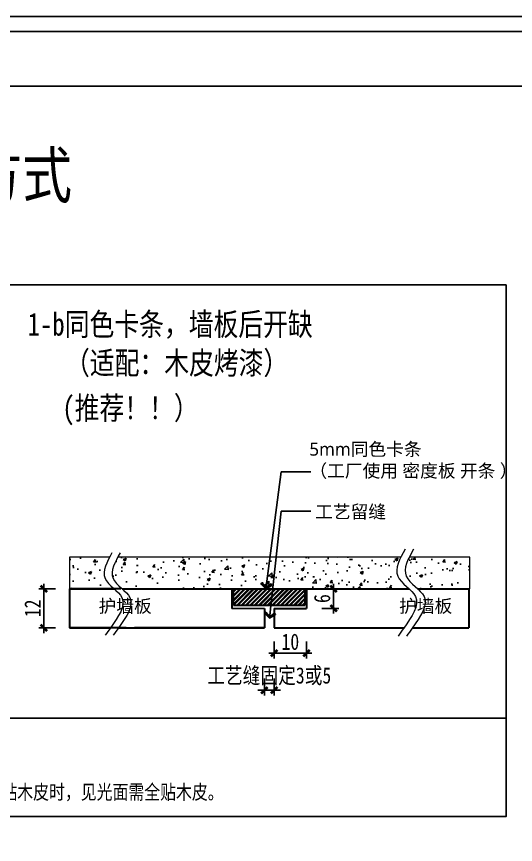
# Model space of a CAD drawing. Header units: millimetres. Extents: x 4862 to 20554, y 7569 to 11262.
# Drawn here: x 6982 to 7135.7, y 7951.5 to 8206.5 of the extents above; entities that cross this region are included whole.
import ezdxf
from ezdxf.enums import TextEntityAlignment as Align

# ---------------------------------------------------------------- set-up
doc = ezdxf.new("R2010")
doc.units = ezdxf.units.MM
doc.styles.add('家具尺寸文字', font='SimSun.ttf', dxfattribs={"width": 0.8})
doc.styles.add('黑石雅黑', font='Microsoft YaHei.ttf')
doc.dimstyles.new('副本 固装比例2', dxfattribs={"dimscale": 2, "dimtxt": 2.5, "dimasz": 1, "dimexe": 0.8, "dimexo": 1.2, "dimgap": 0.5, "dimtad": 1, "dimdec": 0, "dimdsep": 46, "dimtxsty": '家具尺寸文字', "dimblk": 'ARCHTICK', "dimcen": 0, "dimdle": 0.8, "dimclrd": 8, "dimclre": 8, "dimclrt": 2, "dimadec": 1, "dimazin": 2, "dimtfac": 1, "dimtdec": 0, "dimtix": 1, "dimtmove": 2, "dimatfit": 2, "dimfxl": 0, "dimtolj": 1, "dimtzin": 0, "dimarcsym": 0})
doc.dimstyles.new('深化(A1)1：1', dxfattribs={"dimtxt": 3, "dimasz": 1, "dimexe": 1.5, "dimexo": 1, "dimgap": 1, "dimtad": 1, "dimdec": 0, "dimrnd": 5, "dimdsep": 46, "dimtxsty": '黑石雅黑', "dimblk": 'ARCHTICK', "dimcen": 1, "dimclrd": 44, "dimclre": 44, "dimclrt": 50, "dimadec": 0, "dimazin": 2, "dimtfac": 1, "dimtdec": 0, "dimtix": 1, "dimtmove": 2, "dimatfit": 3, "dimldrblk": 'hl_arrow2', "dimfxl": 0, "dimtolj": 1, "dimarcsym": 0})

# ---------------------------------------------------------------- blocks, each defined once
blk = doc.blocks.new('A$C398a0407')
blk.add_line((443.2, 6546.9), (8134, 6546.9))
for points in [[(9632, 0), (0, 0), (0, 6848), (9632, 6848)], [(9568, 64), (64, 64), (64, 6784), (9568, 6784)]]:
    blk.add_lwpolyline(points, close=True)
blk = doc.blocks.new('_ArchTick')
at = {"color": 0, "linetype": 'ByBlock', "const_width": 0.4}
blk.add_lwpolyline([(-0.5, -0.5), (0.5, 0.5)], dxfattribs=at)
blk = doc.blocks.new('*D192')
at = {"color": 8, "lineweight": -2, "transparency": 16777216}
for p, q in [((6994.07, 8030.24), (6988.87, 8030.24)), ((6990.47, 8016.64), (6990.47, 8031.84)), ((6994.07, 8018.24), (6988.87, 8018.24))]:
    blk.add_line(p, q, dxfattribs=at)
at = {"layer": 'Defpoints', "color": 0, "transparency": 16777216}
for p in [(6990.47, 8030.24), (6998.34, 8030.24), (6998.34, 8018.24)]:
    blk.add_point(p, dxfattribs=at)
at = {"color": 8, "lineweight": -2, "transparency": 16777216, "xscale": 2, "yscale": 2, "zscale": 2}
for p, rotation in [((6990.47, 8030.24), 90), ((6990.47, 8018.24), 270)]:
    blk.add_blockref('_ArchTick', p, dxfattribs=dict(at, rotation=rotation))
at = {"color": 2, "transparency": 16777216, "insert": (6986.97, 8024.24), "char_height": 5, "attachment_point": 5, "rotation": 90, "style": '家具尺寸文字'}
blk.add_mtext('\\A1;12', dxfattribs=at)
blk = doc.blocks.new('*D173')
at = {"color": 8, "lineweight": -2, "transparency": 16777216}
for p, q in [((7058.35, 8002.62), (7058.35, 7997.42)), ((7061.35, 8002.62), (7061.35, 7997.42)), ((7058.35, 7999.02), (7056.35, 7999.02)), ((7058.35, 7999.02), (7061.35, 7999.02)), ((7061.35, 7999.02), (7063.35, 7999.02))]:
    blk.add_line(p, q, dxfattribs=at)
at = {"layer": 'Defpoints', "color": 0, "transparency": 16777216}
for p in [(7058.35, 8018.24), (7061.35, 8018.24), (7061.35, 7999.02)]:
    blk.add_point(p, dxfattribs=at)
at = {"color": 8, "lineweight": -2, "transparency": 16777216, "xscale": 2, "yscale": 2, "zscale": 2}
blk.add_blockref('_ArchTick', (7058.35, 7999.02), dxfattribs=at)
at = {"color": 8, "lineweight": -2, "transparency": 16777216, "xscale": 2, "yscale": 2, "zscale": 2, "rotation": 180}
blk.add_blockref('_ArchTick', (7061.35, 7999.02), dxfattribs=at)
at = {"color": 2, "transparency": 16777216, "insert": (7059.85, 8003.3), "char_height": 5, "attachment_point": 5, "style": '家具尺寸文字'}
blk.add_mtext('\\A1;工艺缝固定3或5', dxfattribs=at)
blk = doc.blocks.new('hl_arrow2')
at = {"color": 2}
blk.add_line((-0.22, 0), (-1, 0), dxfattribs=at)
blk.add_lwpolyline([(-0.22, 0), (-0.86, -0.69), (-0.65, -0.86), (0, 0), (-0.65, 0.86), (-0.86, 0.69)], close=True, dxfattribs=at)
for points in [[(-0.86, 0.69), (-0.65, 0.86), (-0.22, 0), (0, 0)], [(-0.86, -0.69), (-0.65, -0.86), (-0.22, 0), (0, 0)]]:
    blk.add_solid(points, dxfattribs=at)
blk = doc.blocks.new('*D176')
at = {"color": 8, "lineweight": -2, "transparency": 16777216}
for p, q in [((7076.05, 8030.24), (7081.25, 8030.24)), ((7079.65, 8022.64), (7079.65, 8031.84)), ((7076.05, 8024.24), (7081.25, 8024.24))]:
    blk.add_line(p, q, dxfattribs=at)
at = {"layer": 'Defpoints', "color": 0, "transparency": 16777216}
for p in [(7071.35, 8030.24), (7079.65, 8030.24), (7071.35, 8024.24)]:
    blk.add_point(p, dxfattribs=at)
at = {"color": 8, "lineweight": -2, "transparency": 16777216, "xscale": 2, "yscale": 2, "zscale": 2}
for p, rotation in [((7079.65, 8030.24), 90), ((7079.65, 8024.24), 270)]:
    blk.add_blockref('_ArchTick', p, dxfattribs=dict(at, rotation=rotation))
at = {"color": 2, "transparency": 16777216, "insert": (7076.15, 8027.24), "char_height": 5, "attachment_point": 5, "rotation": 90, "style": '家具尺寸文字'}
blk.add_mtext('\\A1;6', dxfattribs=at)
blk = doc.blocks.new('*D177')
at = {"color": 8, "lineweight": -2, "transparency": 16777216}
for p, q in [((7061.35, 8014.02), (7061.35, 8008.82)), ((7071.35, 8014.02), (7071.35, 8008.82)), ((7059.75, 8010.42), (7072.95, 8010.42))]:
    blk.add_line(p, q, dxfattribs=at)
at = {"layer": 'Defpoints', "color": 0, "transparency": 16777216}
for p in [(7061.35, 8023.91), (7071.35, 8024.24), (7071.35, 8010.42)]:
    blk.add_point(p, dxfattribs=at)
at = {"color": 8, "lineweight": -2, "transparency": 16777216, "xscale": 2, "yscale": 2, "zscale": 2, "rotation": 180}
blk.add_blockref('_ArchTick', (7061.35, 8010.42), dxfattribs=at)
at = {"color": 8, "lineweight": -2, "transparency": 16777216, "xscale": 2, "yscale": 2, "zscale": 2}
blk.add_blockref('_ArchTick', (7071.35, 8010.42), dxfattribs=at)
at = {"color": 2, "transparency": 16777216, "insert": (7066.35, 8013.92), "char_height": 5, "attachment_point": 5, "style": '家具尺寸文字'}
blk.add_mtext('\\A1;10', dxfattribs=at)
blk = doc.blocks.new('A$Caecb7373')
at = {"color": 1}
blk.add_lwpolyline([(0, 821.76), (1155.84, 821.76), (1155.84, 0), (0, 0)], close=True, dxfattribs=at)

msp = doc.modelspace()

# ---------------------------------------------------------------- hatches: boundary and pattern name
h = msp.add_hatch()
h.set_pattern_fill('AR-CONC', color=8, scale=0.05)
h.set_pattern_definition([(50, (-35404.5855, 47106.798), (9.10923345, -0.7969543), [0.9525, -10.4775]), (355, (-35404.5855, 47106.798), (-1.762171, 9.5528423), [0.762, -8.3820292]), (100.451445, (-35403.826, 47106.732), (7.3470624, 8.7558876), [0.8095004, -8.9045122]), (46.1842, (-35404.585, 47109.338), (13.553952, -2.1021164), [1.42875, -15.71625]), (96.635558, (-35403.456, 47109.163), (11.8702067, 12.3713062), [1.214251, -13.3567804]), (351.18415, (-35404.585, 47109.338), (11.8702067, 12.3713062), [1.1429984, -12.5729866]), (21, (-35403.3155, 47108.703), (7.5807196, -5.1132599), [0.9525, -10.4775]), (326, (-35403.3155, 47108.703), (3.0901014, 9.2093983), [0.762, -8.382]), (71.451445, (-35402.684, 47108.277), (10.670821, 4.0961384), [0.8095004, -8.9044969]), (37.5, (-35404.5855, 47106.798), (0.15443016, 4.22775194), [0, -8.2804, 0, -8.509, 0, -8.41375]), (7.5, (-35404.5855, 47106.798), (3.34098313, 5.00902874), [0, -4.8514, 0, -8.0899, 0, -3.20675]), (327.5, (-35407.4176, 47106.798), (6.77952976, -0.2864372), [0, -3.175, 0, -9.906, 0, -13.1445]), (317.5, (-35408.6876, 47106.798), (7.40645907, 1.27132455), [0, -4.1275, 0, -6.5786, 0, -9.3345])])
edge = h.paths.add_edge_path()
edge.add_spline(control_points=[(7012.117, 8030.237), (7010.972, 8031.26), (7007.858, 8033.934), (7009.44, 8037.652), (7010.698, 8040.01)], knot_values=[0.6398787, 0.6398787, 0.6398787, 0.6398787, 2.7757954, 6.2218471, 6.2218471, 6.2218471, 6.2218471], degree=3, periodic=0)
edge.add_line((7010.698, 8040.01), (6998.344, 8040.01))
edge.add_line((6998.344, 8040.01), (6998.344, 8030.237))
edge.add_line((6998.344, 8030.237), (7012.117, 8030.237))
edge = h.paths.add_edge_path()
edge.add_spline(control_points=[(7102.959, 8030.237), (7101.603, 8031.487), (7098.122, 8034.169), (7099.329, 8037.892), (7100.372, 8040.01)], knot_values=[1.1231282, 1.1231282, 1.1231282, 1.1231282, 3.5881236, 6.5509258, 6.5509258, 6.5509258, 6.5509258], degree=3, periodic=0)
edge.add_line((7100.372, 8040.01), (7013.174, 8040.01))
edge.add_spline(control_points=[(7013.174, 8040.01), (7011.917, 8037.652), (7010.334, 8033.934), (7013.448, 8031.26), (7014.593, 8030.237)], knot_values=[0.6398787, 0.6398787, 0.6398787, 0.6398787, 4.0859304, 6.2218471, 6.2218471, 6.2218471, 6.2218471], degree=3, periodic=0)
edge.add_line((7014.593, 8030.237), (7102.959, 8030.237))
edge = h.paths.add_edge_path()
edge.add_line((7121.667, 8040.01), (7102.986, 8040.01))
edge.add_spline(control_points=[(7102.986, 8040.01), (7101.943, 8037.892), (7100.736, 8034.169), (7104.216, 8031.487), (7105.572, 8030.237)], knot_values=[1.1231282, 1.1231282, 1.1231282, 1.1231282, 4.0859304, 6.5509258, 6.5509258, 6.5509258, 6.5509258], degree=3, periodic=0)
edge.add_line((7105.572, 8030.237), (7121.667, 8030.237))
edge.add_line((7121.667, 8030.237), (7121.667, 8040.01))
h = msp.add_hatch()
h.set_pattern_fill('ANSI32', color=9, scale=0.1)
h.set_pattern_definition([(45, (-34713.8257, 48270.626), (-0.673519209, 0.673519209), []), (45, (-34713.3767, 48270.626), (-0.673519209, 0.673519209), [])])
h.paths.add_polyline_path([(7048.846, 8030.237), (7070.846, 8030.237), (7070.846, 8025.237), (7048.846, 8025.237)])

# ---------------------------------------------------------------- linework, layer by layer
at = {"lineweight": 30}
for p, q in [((6998.344, 8030.237), (7012.117, 8030.237)), ((6998.344, 8030.237), (6998.344, 8018.237)), ((7014.12, 8030.237), (6998.344, 8030.237)), ((6998.344, 8030.237), (6998.344, 8018.237)), ((7014.593, 8030.237), (7102.959, 8030.237)), ((7048.346, 8030.237), (7048.346, 8024.237)), ((7071.346, 8030.237), (7071.346, 8024.237)), ((7105.572, 8030.237), (7121.348, 8030.237)), ((7121.348, 8030.237), (7121.348, 8018.237)), ((7048.846, 8025.237), (7070.846, 8025.237)), ((7058.346, 8024.237), (7058.346, 8018.237)), ((7058.346, 8024.237), (7058.346, 8018.237)), ((7061.346, 8024.237), (7071.346, 8024.237)), ((7061.346, 8024.237), (7061.346, 8018.237)), ((6998.344, 8018.237), (7010.971, 8018.237)), ((7015.763, 8018.237), (6998.344, 8018.237)), ((7013.447, 8018.237), (7058.346, 8018.237)), ((7058.346, 8018.237), (7018.377, 8018.237)), ((7061.346, 8018.237), (7101.315, 8018.237)), ((7103.929, 8018.237), (7121.348, 8018.237))]:
    msp.add_line(p, q, dxfattribs=at)
msp.add_line((7058.346, 8024.237), (7048.346, 8024.237))
for points in [[(7358.313, 7747.243), (6810.611, 7747.243), (6810.611, 8185.07), (7358.313, 8185.07)], [(6822.974, 8123.875), (7132.763, 8123.875), (7132.763, 7960.123), (6822.974, 7960.123)], [(6822.974, 8123.875), (7132.763, 8123.875), (7132.763, 7990.452), (6822.974, 7990.452)], [(7048.846, 8030.237), (7070.846, 8030.237), (7070.846, 8025.237), (7048.846, 8025.237)]]:
    msp.add_lwpolyline(points, close=True)
at = {"color": 251, "lineweight": 13, "true_color": 0x636466}
for points in [[(7010.698, 8040.01), (6998.344, 8040.01), (6998.344, 8030.237), (7012.117, 8030.237)], [(7100.372, 8040.01), (7013.174, 8040.01)], [(7105.572, 8030.237), (7121.667, 8030.237), (7121.667, 8040.01), (7102.986, 8040.01)]]:
    msp.add_lwpolyline(points, dxfattribs=at)
at = {"lineweight": 5}
for points, knots in [([(7101.669, 8042.443), (7100.029, 8039.478), (7096.806, 8033.645), (7108.183, 8027.922), (7103.735, 8021.65), (7101.268, 8018.169), (7100.679, 8017.34), (7100.091, 8016.51), (7099.503, 8015.681)], [0, 0, 0, 0, 4.0859304, 8.0369645, 12.9613347, 12.9613347, 12.9613347, 14.1351359, 14.1351359, 14.1351359, 14.1351359]), ([(7104.282, 8042.443), (7102.643, 8039.478), (7099.419, 8033.645), (7110.797, 8027.922), (7106.349, 8021.65), (7103.881, 8018.169), (7103.291, 8017.337), (7102.701, 8016.505), (7102.111, 8015.673)], [0, 0, 0, 0, 4.0859304, 8.0369645, 12.9613347, 12.9613347, 12.9613347, 14.1388907, 14.1388907, 14.1388907, 14.1388907]), ([(7011.418, 8041.328), (7009.865, 8038.519), (7006.811, 8032.992), (7017.59, 8027.571), (7013.376, 8021.628), (7011.038, 8018.331), (7011.016, 8018.299), (7010.994, 8018.268), (7010.971, 8018.237), (7010.432, 8017.476), (7009.893, 8016.716), (7009.354, 8015.956)], [0, 0, 0, 0, 4.0859304, 8.0369645, 12.9613347, 12.9613347, 12.9613347, 13.0082078, 13.0082078, 13.0082078, 14.1436032, 14.1436032, 14.1436032, 14.1436032]), ([(7013.894, 8041.328), (7012.341, 8038.519), (7009.287, 8032.992), (7020.066, 8027.571), (7015.852, 8021.628), (7013.514, 8018.331), (7013.492, 8018.299), (7013.47, 8018.268), (7013.447, 8018.237), (7012.907, 8017.474), (7012.366, 8016.711), (7011.825, 8015.948)], [0, 0, 0, 0, 4.0859304, 8.0369645, 12.9613347, 12.9613347, 12.9613347, 13.0082078, 13.0082078, 13.0082078, 14.147358, 14.147358, 14.147358, 14.147358])]:
    msp.add_open_spline(points, degree=3, knots=knots, dxfattribs=at)

# ---------------------------------------------------------------- block references
at = {"xscale": 0.07121552266649725, "yscale": 0.07121552266649725, "zscale": 0.07121552266649725}
msp.add_blockref('A$C398a0407', (6779.047, 7718.828), dxfattribs=at)
at = {"color": 1, "xscale": 0.593462688887471, "yscale": 0.593462688887471, "zscale": 0.593462688887471}
msp.add_blockref('A$Caecb7373', (6779.047, 7718.828), dxfattribs=at)

# ---------------------------------------------------------------- texts
at = {"color": 1, "style": '家具尺寸文字', "width": 0.8}
msp.add_text('12mm厚护墙板 拼接方式', height=14, dxfattribs=at).set_placement((6838.79, 8157.637), align=Align.MIDDLE_LEFT)
at = {"color": 50, "style": '家具尺寸文字', "width": 0.8}
msp.add_text('1-b同色卡条，墙板后开缺', height=7, dxfattribs=at).set_placement((6985.44, 8111.757), align=Align.MIDDLE_LEFT)
at = {"style": '黑石雅黑'}
for s, p in [('工艺留缝 ', (7073.998, 8052.008)), ('护墙板', (7007.29, 8022.959)), ('护墙板', (7099.845, 8022.959))]:
    msp.add_text(s, height=4, dxfattribs=at).set_placement(p)
at = {"color": 50, "insert": (6996.964, 8103.338), "char_height": 7, "width": 156.27989, "attachment_point": 1, "style": '家具尺寸文字'}
msp.add_mtext('（适配：木皮烤漆）', dxfattribs=at)
at = {"color": 4, "insert": (6996.124, 8089.444), "char_height": 7, "width": 319.21173, "attachment_point": 1, "style": '家具尺寸文字'}
msp.add_mtext('(推荐！！）', dxfattribs=at)
at = {"insert": (7072.213, 8075.267), "char_height": 4, "width": 86.34637, "attachment_point": 1, "style": '黑石雅黑'}
msp.add_mtext('5mm同色卡条\\P（工厂使用 密度板 开条 ）', dxfattribs=at)
at = {"color": 6, "insert": (6828.298, 7969.913), "char_height": 4.48, "width": 257.02558, "attachment_point": 1, "style": '家具尺寸文字'}
msp.add_mtext('注意事项：1-包装要求：加固包装，（木工生产时加临时垫条）。 2-贴木皮时，见光面需全贴木皮。', dxfattribs=at)

# ---------------------------------------------------------------- dimensions: what is measured, and where the dimension line sits
dim = msp.add_linear_dim(base=(6990.467, 8030.237), p1=(6998.344, 8018.237), p2=(6998.344, 8030.237), angle=90, text='12', dimstyle='副本 固装比例2')
dim.commit()
dim.dimension.update_dxf_attribs({"geometry": '*D192', "text_midpoint": (6986.967, 8024.237)})
dim = msp.add_linear_dim(base=(7079.654, 8030.237), p1=(7071.346, 8024.237), p2=(7071.346, 8030.237), angle=90, dimstyle='副本 固装比例2')
dim.commit()
dim.dimension.update_dxf_attribs({"geometry": '*D176', "text_midpoint": (7076.154, 8027.237)})
dim = msp.add_linear_dim(base=(7071.346, 8010.419), p1=(7061.346, 8023.91), p2=(7071.346, 8024.237), dimstyle='副本 固装比例2')
dim.commit()
dim.dimension.update_dxf_attribs({"geometry": '*D177', "text_midpoint": (7066.346, 8013.919)})
dim = msp.add_linear_dim(base=(7061.346, 7999.015), p1=(7058.346, 8018.237), p2=(7061.346, 8018.237), text='工艺缝固定3或5', dimstyle='副本 固装比例2')
dim.commit()
dim.dimension.update_dxf_attribs({"geometry": '*D173', "text_midpoint": (7059.846, 8003.297)})

# ---------------------------------------------------------------- leaders
at = {"ltscale": 500}
for points in [[(7058.776, 8030.237), (7063.492, 8066.252), (7072.625, 8066.252)], [(7059.951, 8021.237), (7063.492, 8054.129), (7072.625, 8054.129)]]:
    msp.add_leader(points, dimstyle='深化(A1)1：1', override={"dimasz": 2, "dimgap": 1, "dimtad": 0}, dxfattribs=at)

doc.saveas('drawing.dxf')
